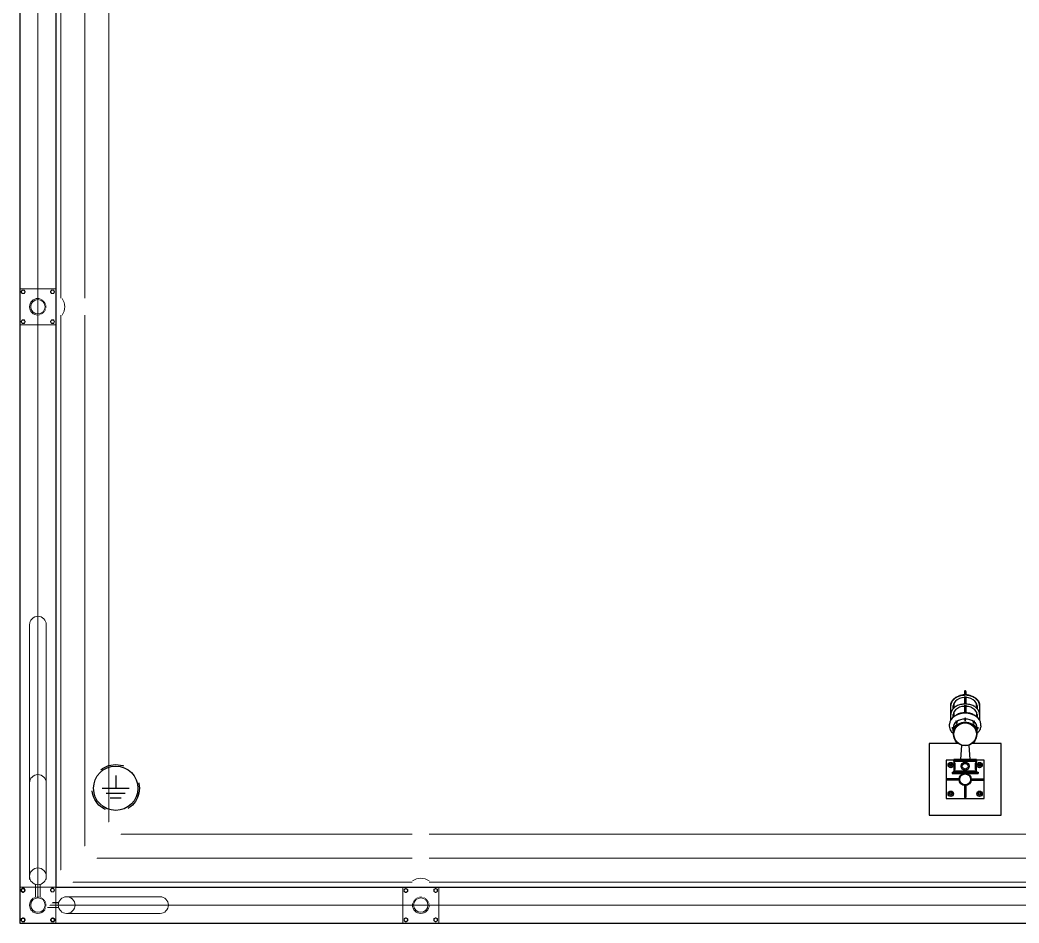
# Model space of a CAD drawing. Header units: inches. Extents: x -7660 to 802, y -193 to 3.
# Drawn here: x 291.579 to 295.754, y -96.376 to -92.603 of the extents above; entities that cross this region are included whole.
import ezdxf

# ---------------------------------------------------------------- set-up
doc = ezdxf.new("R2010")
doc.units = ezdxf.units.IN
doc.header["$MEASUREMENT"] = 0
doc.set_wipeout_variables(frame=1)
doc.linetypes.add('HIDDEN', pattern=[0.375, 0.25, -0.125])
doc.layers.add('_NEXTEL-TEXTOS', color=8, linetype='Continuous')
doc.styles.add('cerca', font='romans.shx', dxfattribs={"height": 1})
doc.linetypes.add('CERCA3', pattern='A,0.5,0.05,["X",cerca,S=0.1,R=0,X=-0.1,Y=-0.05],0.1', length=0.65)

# ---------------------------------------------------------------- blocks, each defined once
blk = doc.blocks.new('*U647')
at = {"lineweight": 5}
for p, q in [((5535.91, 2516.4599), (5535.909, 2516.4599)), ((5535.91, 2516.4535), (5535.909, 2516.4535)), ((5535.9105, 2516.4608), (5535.91, 2516.4617)), ((5535.9105, 2516.4526), (5535.91, 2516.4517)), ((5535.9161, 2516.464), (5535.9156, 2516.4649)), ((5535.9161, 2516.4494), (5535.9156, 2516.4485)), ((5535.9171, 2516.464), (5535.9176, 2516.4649)), ((5535.9171, 2516.4494), (5535.9176, 2516.4485)), ((5535.9227, 2516.4608), (5535.9232, 2516.4617)), ((5535.9227, 2516.4526), (5535.9232, 2516.4517)), ((5535.9232, 2516.4599), (5535.9242, 2516.4599)), ((5535.9232, 2516.4535), (5535.9242, 2516.4535)), ((5536.0347, 2516.4599), (5536.0337, 2516.4599)), ((5536.0347, 2516.4535), (5536.0337, 2516.4535)), ((5536.0352, 2516.4608), (5536.0347, 2516.4617)), ((5536.0352, 2516.4526), (5536.0347, 2516.4517)), ((5536.0409, 2516.464), (5536.0404, 2516.4649)), ((5536.0409, 2516.4494), (5536.0404, 2516.4485)), ((5536.0419, 2516.464), (5536.0424, 2516.4649)), ((5536.0419, 2516.4494), (5536.0424, 2516.4485)), ((5536.0475, 2516.4608), (5536.048, 2516.4617)), ((5536.0475, 2516.4526), (5536.048, 2516.4517)), ((5536.048, 2516.4599), (5536.049, 2516.4599)), ((5536.048, 2516.4535), (5536.049, 2516.4535)), ((5535.969, 2516.3619), (5535.969, 2516.309)), ((5535.979, 2516.3605), (5535.979, 2516.3105)), ((5535.989, 2516.3619), (5535.989, 2516.309)), ((5535.91, 2516.3375), (5535.909, 2516.3375)), ((5535.91, 2516.331), (5535.909, 2516.331)), ((5535.9105, 2516.3384), (5535.91, 2516.3392)), ((5535.9105, 2516.3302), (5535.91, 2516.3293)), ((5535.9161, 2516.3416), (5535.9156, 2516.3425)), ((5535.9161, 2516.3269), (5535.9156, 2516.3261)), ((5535.9171, 2516.3416), (5535.9176, 2516.3425)), ((5535.9171, 2516.3269), (5535.9176, 2516.3261)), ((5535.9227, 2516.3384), (5535.9232, 2516.3392)), ((5535.9227, 2516.3302), (5535.9232, 2516.3293)), ((5535.9232, 2516.3375), (5535.9242, 2516.3375)), ((5535.9232, 2516.331), (5535.9242, 2516.331)), ((5536.014, 2516.2889), (5536.014, 2515.2239)), ((5535.9104, 2513.9584), (5535.9095, 2513.9589)), ((5535.9104, 2513.9574), (5535.9095, 2513.9569)), ((5535.9137, 2513.964), (5535.9128, 2513.9645)), ((5535.9137, 2513.9518), (5535.9128, 2513.9513)), ((5535.9145, 2513.9645), (5535.9145, 2513.9655)), ((5535.9145, 2513.9513), (5535.9145, 2513.9503)), ((5535.921, 2513.9645), (5535.921, 2513.9655)), ((5535.921, 2513.9513), (5535.921, 2513.9503)), ((5535.9219, 2513.964), (5535.9227, 2513.9645)), ((5535.9219, 2513.9518), (5535.9227, 2513.9513)), ((5535.9251, 2513.9584), (5535.926, 2513.9589)), ((5535.9251, 2513.9574), (5535.926, 2513.9569)), ((5536.0328, 2513.9584), (5536.032, 2513.9589)), ((5536.0328, 2513.9574), (5536.032, 2513.9569)), ((5536.0361, 2513.964), (5536.0352, 2513.9645)), ((5536.0369, 2513.9645), (5536.0369, 2513.9655)), ((5536.0434, 2513.9645), (5536.0434, 2513.9655)), ((5536.0443, 2513.964), (5536.0452, 2513.9645)), ((5536.0475, 2513.9584), (5536.0484, 2513.9589)), ((5536.0475, 2513.9574), (5536.0484, 2513.9569)), ((5535.9104, 2513.8336), (5535.9095, 2513.8341)), ((5535.9104, 2513.8326), (5535.9095, 2513.8321)), ((5535.9137, 2513.8392), (5535.9128, 2513.8397)), ((5535.9137, 2513.827), (5535.9128, 2513.8265)), ((5535.9145, 2513.8397), (5535.9145, 2513.8407)), ((5535.9145, 2513.8265), (5535.9145, 2513.8255)), ((5535.921, 2513.8397), (5535.921, 2513.8407)), ((5535.921, 2513.8265), (5535.921, 2513.8255)), ((5535.9219, 2513.8392), (5535.9227, 2513.8397)), ((5535.9219, 2513.827), (5535.9227, 2513.8265)), ((5535.9251, 2513.8336), (5535.926, 2513.8341)), ((5535.9251, 2513.8326), (5535.926, 2513.8321)), ((5536.0328, 2513.8336), (5536.032, 2513.8341)), ((5536.0328, 2513.8326), (5536.032, 2513.8321)), ((5536.0361, 2513.827), (5536.0352, 2513.8265)), ((5536.0369, 2513.8265), (5536.0369, 2513.8255)), ((5536.0434, 2513.8265), (5536.0434, 2513.8255)), ((5536.0443, 2513.827), (5536.0452, 2513.8265)), ((5536.0475, 2513.8336), (5536.0484, 2513.8341)), ((5536.0475, 2513.8326), (5536.0484, 2513.8321))]:
    blk.add_line(p, q, dxfattribs=at)
at = {"linetype": 'CERCA3', "lineweight": 5, "ltscale": 0.3}
blk.add_line((5535.979, 2516.3655), (5535.979, 2504.995), dxfattribs=at)
at = {"lineweight": 5}
for points in [[(5535.9242, 2516.4599), (5535.9242, 2516.4535, -0.267949), (5535.9232, 2516.4517), (5535.9176, 2516.4485, -0.267949), (5535.9156, 2516.4485), (5535.91, 2516.4517, -0.267949), (5535.909, 2516.4535), (5535.909, 2516.4599, -0.267949), (5535.91, 2516.4617), (5535.9156, 2516.4649, -0.267949), (5535.9176, 2516.4649), (5535.9232, 2516.4617, -0.267949)], [(5535.9232, 2516.4599), (5535.9232, 2516.4535, -0.267949), (5535.9227, 2516.4526), (5535.9171, 2516.4494, -0.267949), (5535.9161, 2516.4494), (5535.9105, 2516.4526, -0.267949), (5535.91, 2516.4535), (5535.91, 2516.4599, -0.267949), (5535.9105, 2516.4608), (5535.9161, 2516.464, -0.267949), (5535.9171, 2516.464), (5535.9227, 2516.4608, -0.267949)], [(5536.0337, 2516.4599), (5536.0337, 2516.4535, 0.267949), (5536.0347, 2516.4517), (5536.0404, 2516.4485, 0.267949), (5536.0424, 2516.4485), (5536.048, 2516.4517, 0.267949), (5536.049, 2516.4535), (5536.049, 2516.4599, 0.267949), (5536.048, 2516.4617), (5536.0424, 2516.4649, 0.267949), (5536.0404, 2516.4649), (5536.0347, 2516.4617, 0.267949)], [(5536.0347, 2516.4599), (5536.0347, 2516.4535, 0.267949), (5536.0352, 2516.4526), (5536.0409, 2516.4494, 0.267949), (5536.0419, 2516.4494), (5536.0475, 2516.4526, 0.267949), (5536.048, 2516.4535), (5536.048, 2516.4599, 0.267949), (5536.0475, 2516.4608), (5536.0419, 2516.464, 0.267949), (5536.0409, 2516.464), (5536.0352, 2516.4608, 0.267949)], [(5535.9242, 2516.331), (5535.9242, 2516.3375, 0.267949), (5535.9232, 2516.3392), (5535.9176, 2516.3425, 0.267949), (5535.9156, 2516.3425), (5535.91, 2516.3392, 0.267949), (5535.909, 2516.3375), (5535.909, 2516.331, 0.267949), (5535.91, 2516.3293), (5535.9156, 2516.3261, 0.267949), (5535.9176, 2516.3261), (5535.9232, 2516.3293, 0.267949)], [(5535.9232, 2516.331), (5535.9232, 2516.3375, 0.267949), (5535.9227, 2516.3384), (5535.9171, 2516.3416, 0.267949), (5535.9161, 2516.3416), (5535.9105, 2516.3384, 0.267949), (5535.91, 2516.3375), (5535.91, 2516.331, 0.267949), (5535.9105, 2516.3302), (5535.9161, 2516.3269, 0.267949), (5535.9171, 2516.3269), (5535.9227, 2516.3302, 0.267949)], [(5535.9145, 2513.9503), (5535.921, 2513.9503, 0.267949), (5535.9227, 2513.9513), (5535.926, 2513.9569, 0.267949), (5535.926, 2513.9589), (5535.9227, 2513.9645, 0.267949), (5535.921, 2513.9655), (5535.9145, 2513.9655, 0.267949), (5535.9128, 2513.9645), (5535.9095, 2513.9589, 0.267949), (5535.9095, 2513.9569), (5535.9128, 2513.9513, 0.267949)], [(5535.9145, 2513.9513), (5535.921, 2513.9513, 0.267949), (5535.9219, 2513.9518), (5535.9251, 2513.9574, 0.267949), (5535.9251, 2513.9584), (5535.9219, 2513.964, 0.267949), (5535.921, 2513.9645), (5535.9145, 2513.9645, 0.267949), (5535.9137, 2513.964), (5535.9104, 2513.9584, 0.267949), (5535.9104, 2513.9574), (5535.9137, 2513.9518, 0.267949)], [(5535.9145, 2513.8407), (5535.921, 2513.8407, -0.267949), (5535.9227, 2513.8397), (5535.926, 2513.8341, -0.267949), (5535.926, 2513.8321), (5535.9227, 2513.8265, -0.267949), (5535.921, 2513.8255), (5535.9145, 2513.8255, -0.267949), (5535.9128, 2513.8265), (5535.9095, 2513.8321, -0.267949), (5535.9095, 2513.8341), (5535.9128, 2513.8397, -0.267949)], [(5535.9145, 2513.8397), (5535.921, 2513.8397, -0.267949), (5535.9219, 2513.8392), (5535.9251, 2513.8336, -0.267949), (5535.9251, 2513.8326), (5535.9219, 2513.827, -0.267949), (5535.921, 2513.8265), (5535.9145, 2513.8265, -0.267949), (5535.9137, 2513.827), (5535.9104, 2513.8326, -0.267949), (5535.9104, 2513.8336), (5535.9137, 2513.8392, -0.267949)]]:
    blk.add_lwpolyline(points, format="xyb", close=True, dxfattribs=at)
at = {"linetype": 'CERCA3', "lineweight": 5, "ltscale": 0.3}
for points in [[(5536.0752, 2505.0912), (5536.0752, 2516.2497)], [(5536.1752, 2505.1913), (5536.1752, 2516.1497)]]:
    blk.add_lwpolyline(points, dxfattribs=at)
at = {"lineweight": 5}
for centre in [(5535.979, 2516.3955), (5535.979, 2516.2755), (5535.979, 2516.2755), (5535.979, 2513.8955)]:
    blk.add_circle(centre, 0.035, dxfattribs=at)
for centre, start, end in [((5536.4892, 2516.3955), 270, 90), ((5535.979, 2515.2239), 180, 0)]:
    blk.add_arc(centre, 0.035, start, end, dxfattribs=at)
for points in [[(5535.9542, 2516.3707), (5536.2834, 2516.0414), (5536.2948, 2516.0338), (5536.3025, 2516.0316), (5536.3095, 2516.0311), (5536.3138, 2516.0316), (5536.3199, 2516.0331), (5536.323, 2516.0344), (5536.328, 2516.0372), (5536.3329, 2516.0414), (5536.3351, 2516.0438), (5536.3372, 2516.0465), (5536.3393, 2516.0501), (5536.3409, 2516.0536), (5536.3421, 2516.0576), (5536.343, 2516.0627), (5536.3431, 2516.0686), (5536.3422, 2516.0743), (5536.3411, 2516.0781), (5536.339, 2516.0827), (5536.3364, 2516.0868), (5536.3329, 2516.0909), (5536.0037, 2516.4202), (5536.0067, 2516.4168), (5536.0099, 2516.4119), (5536.0116, 2516.408), (5536.013, 2516.4036), (5536.0138, 2516.3988), (5536.014, 2516.3949), (5536.0137, 2516.3909), (5536.0128, 2516.3866), (5536.0119, 2516.3836), (5536.0093, 2516.3781), (5536.0064, 2516.3738), (5536.0037, 2516.3707), (5536.0011, 2516.3683), (5535.9976, 2516.3658), (5535.994, 2516.3639), (5535.9898, 2516.3622), (5535.9856, 2516.3611), (5535.9796, 2516.3605), (5535.975, 2516.3607), (5535.9671, 2516.3625), (5535.9636, 2516.364), (5535.958, 2516.3675)], [(5535.979, 2513.8605), (5536.3096, 2513.8604), (5536.323, 2513.8631), (5536.33, 2513.8669), (5536.3353, 2513.8716), (5536.338, 2513.875), (5536.3412, 2513.8803), (5536.3425, 2513.8834), (5536.344, 2513.8889), (5536.3446, 2513.8954), (5536.3444, 2513.8986), (5536.344, 2513.902), (5536.3429, 2513.9061), (5536.3416, 2513.9096), (5536.3396, 2513.9134), (5536.3367, 2513.9176), (5536.3325, 2513.9218), (5536.3279, 2513.9252), (5536.3244, 2513.9271), (5536.3196, 2513.9289), (5536.3149, 2513.93), (5536.3096, 2513.9304), (5535.979, 2513.9305), (5535.9835, 2513.9302), (5535.9893, 2513.9289), (5535.9932, 2513.9275), (5535.9973, 2513.9253), (5536.0012, 2513.9225), (5536.0041, 2513.9199), (5536.0067, 2513.9168), (5536.0092, 2513.9131), (5536.0107, 2513.9103), (5536.0127, 2513.9047), (5536.0137, 2513.8995), (5536.014, 2513.8955), (5536.0138, 2513.8919), (5536.0131, 2513.8877), (5536.0119, 2513.8837), (5536.0102, 2513.8796), (5536.008, 2513.8759), (5536.0041, 2513.8712), (5536.0008, 2513.8681), (5535.9939, 2513.8638), (5535.9904, 2513.8624), (5535.984, 2513.8608)]]:
    blk.add_wipeout(points, dxfattribs=at)
for p, q in [((5536.0125, 2516.4055), (5536.0654, 2516.4055)), ((5536.099, 2516.4305), (5536.4892, 2516.4305)), ((5536.0125, 2516.3855), (5536.0654, 2516.3855)), ((5536.014, 2516.3955), (5536.064, 2516.3955)), ((5536.099, 2516.3605), (5536.4892, 2516.3605)), ((5536.0347, 2516.3375), (5536.0337, 2516.3375)), ((5536.0347, 2516.331), (5536.0337, 2516.331)), ((5536.0352, 2516.3384), (5536.0347, 2516.3392)), ((5536.0352, 2516.3302), (5536.0347, 2516.3293)), ((5536.0409, 2516.3416), (5536.0404, 2516.3425)), ((5536.0409, 2516.3269), (5536.0404, 2516.3261)), ((5536.0419, 2516.3416), (5536.0424, 2516.3425)), ((5536.0419, 2516.3269), (5536.0424, 2516.3261)), ((5536.0475, 2516.3384), (5536.048, 2516.3392)), ((5536.0475, 2516.3302), (5536.048, 2516.3293)), ((5536.048, 2516.3375), (5536.049, 2516.3375)), ((5536.048, 2516.331), (5536.049, 2516.331)), ((5535.944, 2516.2889), (5535.944, 2515.2239)), ((5536.0361, 2513.9518), (5536.0352, 2513.9513)), ((5536.0369, 2513.9513), (5536.0369, 2513.9503)), ((5536.0434, 2513.9513), (5536.0434, 2513.9503)), ((5536.0443, 2513.9518), (5536.0452, 2513.9513)), ((5536.0361, 2513.8392), (5536.0352, 2513.8397)), ((5536.0369, 2513.8397), (5536.0369, 2513.8407)), ((5536.0434, 2513.8397), (5536.0434, 2513.8407)), ((5536.0443, 2513.8392), (5536.0452, 2513.8397))]:
    blk.add_line(p, q, dxfattribs=at)
blk.add_lwpolyline([(5536.054, 2516.3205), (5536.054, 2516.4705), (5535.904, 2516.4705), (5535.904, 2516.3205)], close=True, dxfattribs=at)
for points in [[(5536.0337, 2516.331), (5536.0337, 2516.3375, -0.267949), (5536.0347, 2516.3392), (5536.0404, 2516.3425, -0.267949), (5536.0424, 2516.3425), (5536.048, 2516.3392, -0.267949), (5536.049, 2516.3375), (5536.049, 2516.331, -0.267949), (5536.048, 2516.3293), (5536.0424, 2516.3261, -0.267949), (5536.0404, 2516.3261), (5536.0347, 2516.3293, -0.267949)], [(5536.0347, 2516.331), (5536.0347, 2516.3375, -0.267949), (5536.0352, 2516.3384), (5536.0409, 2516.3416, -0.267949), (5536.0419, 2516.3416), (5536.0475, 2516.3384, -0.267949), (5536.048, 2516.3375), (5536.048, 2516.331, -0.267949), (5536.0475, 2516.3302), (5536.0419, 2516.3269, -0.267949), (5536.0409, 2516.3269), (5536.0352, 2516.3302, -0.267949)], [(5536.0434, 2513.9503), (5536.0369, 2513.9503, -0.267949), (5536.0352, 2513.9513), (5536.032, 2513.9569, -0.267949), (5536.032, 2513.9589), (5536.0352, 2513.9645, -0.267949), (5536.0369, 2513.9655), (5536.0434, 2513.9655, -0.267949), (5536.0452, 2513.9645), (5536.0484, 2513.9589, -0.267949), (5536.0484, 2513.9569), (5536.0452, 2513.9513, -0.267949)], [(5536.0434, 2513.9513), (5536.0369, 2513.9513, -0.267949), (5536.0361, 2513.9518), (5536.0328, 2513.9574, -0.267949), (5536.0328, 2513.9584), (5536.0361, 2513.964, -0.267949), (5536.0369, 2513.9645), (5536.0434, 2513.9645, -0.267949), (5536.0443, 2513.964), (5536.0475, 2513.9584, -0.267949), (5536.0475, 2513.9574), (5536.0443, 2513.9518, -0.267949)], [(5536.0434, 2513.8407), (5536.0369, 2513.8407, 0.267949), (5536.0352, 2513.8397), (5536.032, 2513.8341, 0.267949), (5536.032, 2513.8321), (5536.0352, 2513.8265, 0.267949), (5536.0369, 2513.8255), (5536.0434, 2513.8255, 0.267949), (5536.0452, 2513.8265), (5536.0484, 2513.8321, 0.267949), (5536.0484, 2513.8341), (5536.0452, 2513.8397, 0.267949)], [(5536.0434, 2513.8397), (5536.0369, 2513.8397, 0.267949), (5536.0361, 2513.8392), (5536.0328, 2513.8336, 0.267949), (5536.0328, 2513.8326), (5536.0361, 2513.827, 0.267949), (5536.0369, 2513.8265), (5536.0434, 2513.8265, 0.267949), (5536.0443, 2513.827), (5536.0475, 2513.8326, 0.267949), (5536.0475, 2513.8336), (5536.0443, 2513.8392, 0.267949)]]:
    blk.add_lwpolyline(points, format="xyb", close=True, dxfattribs=at)
at = {"linetype": 'CERCA3', "lineweight": 5, "ltscale": 0.3}
blk.add_lwpolyline([(5536.2752, 2505.2913), (5536.2752, 2516.0497)], dxfattribs=at)
at = {"lineweight": 5}
blk.add_lwpolyline([(5536.054, 2513.9305), (5536.054, 2513.9705), (5535.904, 2513.9705), (5535.904, 2513.8205), (5536.054, 2513.8205), (5536.054, 2513.8605)], dxfattribs=at)
for centre, radius in [((5535.979, 2516.3955), 0.03), ((5536.099, 2516.3955), 0.035), ((5536.099, 2516.3955), 0.035), ((5535.979, 2513.8955), 0.03)]:
    blk.add_circle(centre, radius, dxfattribs=at)
blk.add_arc((5536.0322, 2513.8955), 0.0591, 323.7057, 36.2943, dxfattribs=at)
blk = doc.blocks.new('*U588')
at = {"linetype": 'CERCA3', "lineweight": 5, "ltscale": 0.3}
blk.add_line((5535.979, 2516.3655), (5535.979, 2509.345), dxfattribs=at)
at = {"lineweight": 5}
for p, q in [((5535.9104, 2510.9584), (5535.9095, 2510.9589)), ((5535.9104, 2510.9574), (5535.9095, 2510.9569)), ((5535.9137, 2510.964), (5535.9128, 2510.9645)), ((5535.9137, 2510.9518), (5535.9128, 2510.9513)), ((5535.9145, 2510.9645), (5535.9145, 2510.9655)), ((5535.9145, 2510.9513), (5535.9145, 2510.9503)), ((5535.921, 2510.9645), (5535.921, 2510.9655)), ((5535.921, 2510.9513), (5535.921, 2510.9503)), ((5535.9219, 2510.964), (5535.9227, 2510.9645)), ((5535.9219, 2510.9518), (5535.9227, 2510.9513)), ((5535.9251, 2510.9584), (5535.926, 2510.9589)), ((5535.9251, 2510.9574), (5535.926, 2510.9569)), ((5536.0328, 2510.9584), (5536.032, 2510.9589)), ((5536.0328, 2510.9574), (5536.032, 2510.9569)), ((5536.0361, 2510.964), (5536.0352, 2510.9645)), ((5536.0369, 2510.9645), (5536.0369, 2510.9655)), ((5536.0434, 2510.9645), (5536.0434, 2510.9655)), ((5536.0443, 2510.964), (5536.0452, 2510.9645)), ((5536.0475, 2510.9584), (5536.0484, 2510.9589)), ((5536.0475, 2510.9574), (5536.0484, 2510.9569)), ((5535.9104, 2510.8336), (5535.9095, 2510.8341)), ((5535.9104, 2510.8326), (5535.9095, 2510.8321)), ((5535.9137, 2510.8392), (5535.9128, 2510.8397)), ((5535.9137, 2510.827), (5535.9128, 2510.8265)), ((5535.9145, 2510.8397), (5535.9145, 2510.8407)), ((5535.9145, 2510.8265), (5535.9145, 2510.8255)), ((5535.921, 2510.8397), (5535.921, 2510.8407)), ((5535.921, 2510.8265), (5535.921, 2510.8255)), ((5535.9219, 2510.8392), (5535.9227, 2510.8397)), ((5535.9219, 2510.827), (5535.9227, 2510.8265)), ((5535.9251, 2510.8336), (5535.926, 2510.8341)), ((5535.9251, 2510.8326), (5535.926, 2510.8321)), ((5536.0328, 2510.8336), (5536.032, 2510.8341)), ((5536.0328, 2510.8326), (5536.032, 2510.8321)), ((5536.0361, 2510.827), (5536.0352, 2510.8265)), ((5536.0369, 2510.8265), (5536.0369, 2510.8255)), ((5536.0434, 2510.8265), (5536.0434, 2510.8255)), ((5536.0443, 2510.827), (5536.0452, 2510.8265)), ((5536.0475, 2510.8336), (5536.0484, 2510.8341)), ((5536.0475, 2510.8326), (5536.0484, 2510.8321)), ((5535.91, 2509.3599), (5535.909, 2509.3599)), ((5535.91, 2509.3535), (5535.909, 2509.3535)), ((5535.9105, 2509.3608), (5535.91, 2509.3617)), ((5535.9105, 2509.3526), (5535.91, 2509.3517)), ((5535.9161, 2509.364), (5535.9156, 2509.3649)), ((5535.9161, 2509.3494), (5535.9156, 2509.3485)), ((5535.9171, 2509.364), (5535.9176, 2509.3649)), ((5535.9171, 2509.3494), (5535.9176, 2509.3485)), ((5535.9227, 2509.3608), (5535.9232, 2509.3617)), ((5535.9227, 2509.3526), (5535.9232, 2509.3517)), ((5535.9232, 2509.3599), (5535.9242, 2509.3599)), ((5535.9232, 2509.3535), (5535.9242, 2509.3535)), ((5535.969, 2509.329), (5535.969, 2509.3819)), ((5535.979, 2509.3305), (5535.979, 2509.3805)), ((5535.989, 2509.329), (5535.989, 2509.3819)), ((5535.91, 2509.2375), (5535.909, 2509.2375)), ((5535.91, 2509.231), (5535.909, 2509.231)), ((5535.9105, 2509.2384), (5535.91, 2509.2392)), ((5535.9105, 2509.2302), (5535.91, 2509.2293)), ((5535.9161, 2509.2416), (5535.9156, 2509.2425)), ((5535.9161, 2509.2269), (5535.9156, 2509.2261)), ((5535.9171, 2509.2416), (5535.9176, 2509.2425)), ((5535.9171, 2509.2269), (5535.9176, 2509.2261)), ((5535.9227, 2509.2384), (5535.9232, 2509.2392)), ((5535.9227, 2509.2302), (5535.9232, 2509.2293)), ((5535.9232, 2509.2375), (5535.9242, 2509.2375)), ((5535.9232, 2509.231), (5535.9242, 2509.231)), ((5536.0347, 2509.2375), (5536.0337, 2509.2375)), ((5536.0347, 2509.231), (5536.0337, 2509.231)), ((5536.0352, 2509.2384), (5536.0347, 2509.2392)), ((5536.0352, 2509.2302), (5536.0347, 2509.2293)), ((5536.0409, 2509.2416), (5536.0404, 2509.2425)), ((5536.0409, 2509.2269), (5536.0404, 2509.2261)), ((5536.0419, 2509.2416), (5536.0424, 2509.2425)), ((5536.0419, 2509.2269), (5536.0424, 2509.2261)), ((5536.0475, 2509.2384), (5536.048, 2509.2392)), ((5536.0475, 2509.2302), (5536.048, 2509.2293)), ((5536.048, 2509.2375), (5536.049, 2509.2375)), ((5536.048, 2509.231), (5536.049, 2509.231))]:
    blk.add_line(p, q, dxfattribs=at)
at = {"linetype": 'CERCA3', "lineweight": 5, "ltscale": 0.3}
for points in [[(5536.0752, 2509.4412), (5536.0752, 2516.2497)], [(5536.1752, 2509.5413), (5536.1752, 2516.1497)], [(5536.2752, 2509.6413), (5536.2752, 2516.0497)]]:
    blk.add_lwpolyline(points, dxfattribs=at)
at = {"lineweight": 5}
for points in [[(5535.9145, 2510.9503), (5535.921, 2510.9503, 0.267949), (5535.9227, 2510.9513), (5535.926, 2510.9569, 0.267949), (5535.926, 2510.9589), (5535.9227, 2510.9645, 0.267949), (5535.921, 2510.9655), (5535.9145, 2510.9655, 0.267949), (5535.9128, 2510.9645), (5535.9095, 2510.9589, 0.267949), (5535.9095, 2510.9569), (5535.9128, 2510.9513, 0.267949)], [(5535.9145, 2510.9513), (5535.921, 2510.9513, 0.267949), (5535.9219, 2510.9518), (5535.9251, 2510.9574, 0.267949), (5535.9251, 2510.9584), (5535.9219, 2510.964, 0.267949), (5535.921, 2510.9645), (5535.9145, 2510.9645, 0.267949), (5535.9137, 2510.964), (5535.9104, 2510.9584, 0.267949), (5535.9104, 2510.9574), (5535.9137, 2510.9518, 0.267949)], [(5535.9145, 2510.8407), (5535.921, 2510.8407, -0.267949), (5535.9227, 2510.8397), (5535.926, 2510.8341, -0.267949), (5535.926, 2510.8321), (5535.9227, 2510.8265, -0.267949), (5535.921, 2510.8255), (5535.9145, 2510.8255, -0.267949), (5535.9128, 2510.8265), (5535.9095, 2510.8321, -0.267949), (5535.9095, 2510.8341), (5535.9128, 2510.8397, -0.267949)], [(5535.9145, 2510.8397), (5535.921, 2510.8397, -0.267949), (5535.9219, 2510.8392), (5535.9251, 2510.8336, -0.267949), (5535.9251, 2510.8326), (5535.9219, 2510.827, -0.267949), (5535.921, 2510.8265), (5535.9145, 2510.8265, -0.267949), (5535.9137, 2510.827), (5535.9104, 2510.8326, -0.267949), (5535.9104, 2510.8336), (5535.9137, 2510.8392, -0.267949)], [(5535.9242, 2509.3599), (5535.9242, 2509.3535, -0.267949), (5535.9232, 2509.3517), (5535.9176, 2509.3485, -0.267949), (5535.9156, 2509.3485), (5535.91, 2509.3517, -0.267949), (5535.909, 2509.3535), (5535.909, 2509.3599, -0.267949), (5535.91, 2509.3617), (5535.9156, 2509.3649, -0.267949), (5535.9176, 2509.3649), (5535.9232, 2509.3617, -0.267949)], [(5535.9232, 2509.3599), (5535.9232, 2509.3535, -0.267949), (5535.9227, 2509.3526), (5535.9171, 2509.3494, -0.267949), (5535.9161, 2509.3494), (5535.9105, 2509.3526, -0.267949), (5535.91, 2509.3535), (5535.91, 2509.3599, -0.267949), (5535.9105, 2509.3608), (5535.9161, 2509.364, -0.267949), (5535.9171, 2509.364), (5535.9227, 2509.3608, -0.267949)], [(5535.9242, 2509.231), (5535.9242, 2509.2375, 0.267949), (5535.9232, 2509.2392), (5535.9176, 2509.2425, 0.267949), (5535.9156, 2509.2425), (5535.91, 2509.2392, 0.267949), (5535.909, 2509.2375), (5535.909, 2509.231, 0.267949), (5535.91, 2509.2293), (5535.9156, 2509.2261, 0.267949), (5535.9176, 2509.2261), (5535.9232, 2509.2293, 0.267949)], [(5535.9232, 2509.231), (5535.9232, 2509.2375, 0.267949), (5535.9227, 2509.2384), (5535.9171, 2509.2416, 0.267949), (5535.9161, 2509.2416), (5535.9105, 2509.2384, 0.267949), (5535.91, 2509.2375), (5535.91, 2509.231, 0.267949), (5535.9105, 2509.2302), (5535.9161, 2509.2269, 0.267949), (5535.9171, 2509.2269), (5535.9227, 2509.2302, 0.267949)], [(5536.0337, 2509.231), (5536.0337, 2509.2375, -0.267949), (5536.0347, 2509.2392), (5536.0404, 2509.2425, -0.267949), (5536.0424, 2509.2425), (5536.048, 2509.2392, -0.267949), (5536.049, 2509.2375), (5536.049, 2509.231, -0.267949), (5536.048, 2509.2293), (5536.0424, 2509.2261, -0.267949), (5536.0404, 2509.2261), (5536.0347, 2509.2293, -0.267949)], [(5536.0347, 2509.231), (5536.0347, 2509.2375, -0.267949), (5536.0352, 2509.2384), (5536.0409, 2509.2416, -0.267949), (5536.0419, 2509.2416), (5536.0475, 2509.2384, -0.267949), (5536.048, 2509.2375), (5536.048, 2509.231, -0.267949), (5536.0475, 2509.2302), (5536.0419, 2509.2269, -0.267949), (5536.0409, 2509.2269), (5536.0352, 2509.2302, -0.267949)]]:
    blk.add_lwpolyline(points, format="xyb", close=True, dxfattribs=at)
for centre in [(5535.979, 2510.8955), (5535.979, 2509.4155), (5535.979, 2509.4155), (5535.979, 2509.2955)]:
    blk.add_circle(centre, 0.035, dxfattribs=at)
blk.add_arc((5536.4892, 2509.2955), 0.035, 270, 90, dxfattribs=at)
for points in [[(5535.979, 2510.8605), (5536.3096, 2510.8604), (5536.323, 2510.8631), (5536.33, 2510.8669), (5536.3353, 2510.8716), (5536.338, 2510.875), (5536.3412, 2510.8803), (5536.3425, 2510.8834), (5536.344, 2510.8889), (5536.3446, 2510.8954), (5536.3444, 2510.8986), (5536.344, 2510.902), (5536.3429, 2510.9061), (5536.3416, 2510.9096), (5536.3396, 2510.9134), (5536.3367, 2510.9176), (5536.3325, 2510.9218), (5536.3279, 2510.9252), (5536.3244, 2510.9271), (5536.3196, 2510.9289), (5536.3149, 2510.93), (5536.3096, 2510.9304), (5535.979, 2510.9305), (5535.9835, 2510.9302), (5535.9893, 2510.9289), (5535.9932, 2510.9275), (5535.9973, 2510.9253), (5536.0012, 2510.9225), (5536.0041, 2510.9199), (5536.0067, 2510.9168), (5536.0092, 2510.9131), (5536.0107, 2510.9103), (5536.0127, 2510.9047), (5536.0137, 2510.8995), (5536.014, 2510.8955), (5536.0138, 2510.8919), (5536.0131, 2510.8877), (5536.0119, 2510.8837), (5536.0102, 2510.8796), (5536.008, 2510.8759), (5536.0041, 2510.8712), (5536.0008, 2510.8681), (5535.9939, 2510.8638), (5535.9904, 2510.8624), (5535.984, 2510.8608)], [(5535.9542, 2509.3202), (5536.2834, 2509.6496), (5536.2948, 2509.6572), (5536.3025, 2509.6594), (5536.3095, 2509.6598), (5536.3138, 2509.6594), (5536.3199, 2509.6578), (5536.323, 2509.6566), (5536.328, 2509.6537), (5536.3329, 2509.6496), (5536.3351, 2509.6472), (5536.3372, 2509.6445), (5536.3393, 2509.6409), (5536.3409, 2509.6374), (5536.3421, 2509.6334), (5536.343, 2509.6283), (5536.3431, 2509.6224), (5536.3422, 2509.6167), (5536.3411, 2509.6129), (5536.339, 2509.6082), (5536.3364, 2509.6042), (5536.3329, 2509.6001), (5536.0037, 2509.2707), (5536.0067, 2509.2741), (5536.0099, 2509.2791), (5536.0116, 2509.283), (5536.013, 2509.2874), (5536.0138, 2509.2921), (5536.014, 2509.296), (5536.0137, 2509.3), (5536.0128, 2509.3044), (5536.0119, 2509.3074), (5536.0093, 2509.3129), (5536.0064, 2509.3172), (5536.0037, 2509.3202), (5536.0011, 2509.3226), (5535.9976, 2509.3251), (5535.994, 2509.3271), (5535.9898, 2509.3288), (5535.9856, 2509.3298), (5535.9796, 2509.3305), (5535.975, 2509.3303), (5535.9671, 2509.3284), (5535.9636, 2509.3269), (5535.958, 2509.3235)]]:
    blk.add_wipeout(points, dxfattribs=at)
for p, q in [((5536.0361, 2510.9518), (5536.0352, 2510.9513)), ((5536.0369, 2510.9513), (5536.0369, 2510.9503)), ((5536.0434, 2510.9513), (5536.0434, 2510.9503)), ((5536.0443, 2510.9518), (5536.0452, 2510.9513)), ((5536.0361, 2510.8392), (5536.0352, 2510.8397)), ((5536.0369, 2510.8397), (5536.0369, 2510.8407)), ((5536.0434, 2510.8397), (5536.0434, 2510.8407)), ((5536.0443, 2510.8392), (5536.0452, 2510.8397)), ((5536.0347, 2509.3599), (5536.0337, 2509.3599)), ((5536.0347, 2509.3535), (5536.0337, 2509.3535)), ((5536.0352, 2509.3608), (5536.0347, 2509.3617)), ((5536.0352, 2509.3526), (5536.0347, 2509.3517)), ((5536.0409, 2509.364), (5536.0404, 2509.3649)), ((5536.0409, 2509.3494), (5536.0404, 2509.3485)), ((5536.0419, 2509.364), (5536.0424, 2509.3649)), ((5536.0419, 2509.3494), (5536.0424, 2509.3485)), ((5536.0475, 2509.3608), (5536.048, 2509.3617)), ((5536.0475, 2509.3526), (5536.048, 2509.3517)), ((5536.048, 2509.3599), (5536.049, 2509.3599)), ((5536.048, 2509.3535), (5536.049, 2509.3535)), ((5536.0125, 2509.3055), (5536.0654, 2509.3055)), ((5536.099, 2509.3305), (5536.4892, 2509.3305)), ((5536.0125, 2509.2855), (5536.0654, 2509.2855)), ((5536.014, 2509.2955), (5536.064, 2509.2955)), ((5536.099, 2509.2605), (5536.4892, 2509.2605))]:
    blk.add_line(p, q, dxfattribs=at)
blk.add_lwpolyline([(5536.054, 2510.9305), (5536.054, 2510.9705), (5535.904, 2510.9705), (5535.904, 2510.8205), (5536.054, 2510.8205), (5536.054, 2510.8605)], dxfattribs=at)
for points in [[(5536.0434, 2510.9503), (5536.0369, 2510.9503, -0.267949), (5536.0352, 2510.9513), (5536.032, 2510.9569, -0.267949), (5536.032, 2510.9589), (5536.0352, 2510.9645, -0.267949), (5536.0369, 2510.9655), (5536.0434, 2510.9655, -0.267949), (5536.0452, 2510.9645), (5536.0484, 2510.9589, -0.267949), (5536.0484, 2510.9569), (5536.0452, 2510.9513, -0.267949)], [(5536.0434, 2510.9513), (5536.0369, 2510.9513, -0.267949), (5536.0361, 2510.9518), (5536.0328, 2510.9574, -0.267949), (5536.0328, 2510.9584), (5536.0361, 2510.964, -0.267949), (5536.0369, 2510.9645), (5536.0434, 2510.9645, -0.267949), (5536.0443, 2510.964), (5536.0475, 2510.9584, -0.267949), (5536.0475, 2510.9574), (5536.0443, 2510.9518, -0.267949)], [(5536.0434, 2510.8407), (5536.0369, 2510.8407, 0.267949), (5536.0352, 2510.8397), (5536.032, 2510.8341, 0.267949), (5536.032, 2510.8321), (5536.0352, 2510.8265, 0.267949), (5536.0369, 2510.8255), (5536.0434, 2510.8255, 0.267949), (5536.0452, 2510.8265), (5536.0484, 2510.8321, 0.267949), (5536.0484, 2510.8341), (5536.0452, 2510.8397, 0.267949)], [(5536.0434, 2510.8397), (5536.0369, 2510.8397, 0.267949), (5536.0361, 2510.8392), (5536.0328, 2510.8336, 0.267949), (5536.0328, 2510.8326), (5536.0361, 2510.827, 0.267949), (5536.0369, 2510.8265), (5536.0434, 2510.8265, 0.267949), (5536.0443, 2510.827), (5536.0475, 2510.8326, 0.267949), (5536.0475, 2510.8336), (5536.0443, 2510.8392, 0.267949)], [(5536.0337, 2509.3599), (5536.0337, 2509.3535, 0.267949), (5536.0347, 2509.3517), (5536.0404, 2509.3485, 0.267949), (5536.0424, 2509.3485), (5536.048, 2509.3517, 0.267949), (5536.049, 2509.3535), (5536.049, 2509.3599, 0.267949), (5536.048, 2509.3617), (5536.0424, 2509.3649, 0.267949), (5536.0404, 2509.3649), (5536.0347, 2509.3617, 0.267949)], [(5536.0347, 2509.3599), (5536.0347, 2509.3535, 0.267949), (5536.0352, 2509.3526), (5536.0409, 2509.3494, 0.267949), (5536.0419, 2509.3494), (5536.0475, 2509.3526, 0.267949), (5536.048, 2509.3535), (5536.048, 2509.3599, 0.267949), (5536.0475, 2509.3608), (5536.0419, 2509.364, 0.267949), (5536.0409, 2509.364), (5536.0352, 2509.3608, 0.267949)]]:
    blk.add_lwpolyline(points, format="xyb", close=True, dxfattribs=at)
blk.add_lwpolyline([(5536.054, 2509.3705), (5536.054, 2509.2205), (5535.904, 2509.2205), (5535.904, 2509.3705)], close=True, dxfattribs=at)
for centre, radius in [((5535.979, 2510.8955), 0.03), ((5535.979, 2509.2955), 0.03), ((5536.099, 2509.2955), 0.035), ((5536.099, 2509.2955), 0.035)]:
    blk.add_circle(centre, radius, dxfattribs=at)
blk.add_arc((5536.0322, 2510.8955), 0.0591, 323.7057, 36.2943, dxfattribs=at)
blk = doc.blocks.new('*U342')
for p, q in [((117.6, 213.9), (117.6, 133.9)), ((32.6, 133.9), (202.6, 133.9)), ((57.6, 103.9), (177.6, 103.9)), ((82.6, 73.9), (152.6, 73.9))]:
    blk.add_line(p, q)
at = {"linetype": 'HIDDEN', "ltscale": 0.5}
blk.add_circle((117.6, 133.9), 150, dxfattribs=at)
at = {"linetype": 'Continuous', "ltscale": 0.5}
blk.add_circle((117.6, 133.9), 140, dxfattribs=at)
blk = doc.blocks.new('POSTE_ILUMINAÇÃO_PB')
at = {"color": 0}
for p, q in [((-8, 8), (-8, -8)), ((8, 8), (-8, 8)), ((0.24, 7.54), (-0.24, 7.54)), ((-0.24, 3.54), (-0.24, 7.54)), ((0.24, 3.54), (0.24, 7.54)), ((2.54, 5.4), (2.54, -5.4)), ((3.01, 5.4), (2.54, 5.4)), ((3.01, 5.4), (3.01, -5.4)), ((3.51, 0), (3.51, 4.67)), ((7.21, 4.67), (3.82, 4.67)), ((3.82, 4.67), (3.82, 4.53)), ((7.21, 4.67), (7.21, 4.53)), ((7.51, 0), (7.51, 4.67)), ((8, 4.72), (8, 8)), ((8.02, 0), (8.02, 4.67)), ((8.02, 4.67), (8.31, 4.67)), ((8.31, 0), (8.31, 4.67)), ((20.23, 4.64), (20.2, 4.64)), ((20.26, 4.99), (20.91, 4.99)), ((21.6, 5.5), (20.84, 4.99)), ((20.98, 4.99), (20.91, 4.99)), ((20.98, 4.99), (21.74, 5.5)), ((21.74, 4.99), (20.98, 4.99)), ((21.74, 5.5), (21.6, 5.5)), ((21.74, 5.5), (21.74, 4.99)), ((22.38, 6.5), (23.09, 6.5)), ((24.86, 6), (31.01, 6)), ((26.03, 5), (27.18, 5)), ((28.11, 4.75), (26.23, 4.75)), ((29.57, 5), (30.83, 5)), ((30.74, 4.75), (29.82, 4.75)), ((-7.54, -0.24), (-7.54, 0.24)), ((-3.54, 0.24), (-7.54, 0.24)), ((-2.54, 0.24), (-3.54, 0.24)), ((-3.54, -0.24), (-3.54, 0.24)), ((-2.54, -0.24), (-2.54, 0.24)), ((-0.24, 2.54), (-0.24, 3.54)), ((0.24, 3.54), (-0.24, 3.54)), ((0.24, 2.54), (-0.24, 2.54)), ((0.24, 2.54), (0.24, 3.54)), ((3.51, -4.67), (3.51, 0)), ((4.32, 4.17), (6.71, 4.17)), ((7.51, -4.67), (7.51, 0)), ((8.02, -4.67), (8.02, 0)), ((14.29, 1.5), (8.31, 2)), ((8.31, -4.67), (8.31, 0)), ((24.37, 3.96), (23.36, 3.6)), ((23.46, 3.46), (23.36, 3.6)), ((23.46, 3.46), (24.47, 3.82)), ((24.22, 3.46), (23.46, 3.46)), ((24.47, 3.82), (24.22, 3.46)), ((24.47, 3.82), (24.37, 3.96)), ((25.56, 0.1), (24.44, 0.1)), ((24.44, -0.1), (24.44, 0.1)), ((25.56, -0.1), (25.56, 0.1)), ((31.07, 0.25), (27.84, 0.25)), ((34.72, 0.25), (31.49, 0.25)), ((36.76, 0.25), (35.14, 0.25)), ((-3.54, -0.24), (-7.54, -0.24)), ((-2.54, -0.24), (-3.54, -0.24)), ((-0.24, -2.54), (-0.24, -3.54)), ((0.24, -2.54), (-0.24, -2.54)), ((0.24, -3.54), (-0.24, -3.54)), ((-0.24, -3.54), (-0.24, -7.54)), ((0.24, -2.54), (0.24, -3.54)), ((0.24, -3.54), (0.24, -7.54)), ((6.71, -4.17), (4.32, -4.17)), ((14.29, -1.5), (8.31, -2)), ((23.36, -3.6), (23.46, -3.46)), ((23.36, -3.6), (24.37, -3.96)), ((24.47, -3.82), (23.46, -3.46)), ((23.46, -3.46), (24.22, -3.46)), ((24.22, -3.46), (24.47, -3.82)), ((24.37, -3.96), (24.47, -3.82)), ((24.44, -0.1), (25.56, -0.1)), ((31.07, -0.25), (27.84, -0.25)), ((34.72, -0.25), (31.49, -0.25)), ((36.76, -0.25), (35.14, -0.25)), ((-8, -8), (8, -8)), ((0.24, -7.54), (-0.24, -7.54)), ((3.01, -5.4), (2.54, -5.4)), ((3.82, -4.67), (3.82, -4.53)), ((3.82, -4.67), (7.21, -4.67)), ((7.21, -4.67), (7.21, -4.53)), ((8, -8), (8, -4.72)), ((8.02, -4.67), (8.31, -4.67)), ((20.23, -4.64), (20.2, -4.64)), ((20.26, -4.99), (20.91, -4.99)), ((20.84, -4.99), (21.6, -5.5)), ((20.91, -4.99), (20.98, -4.99)), ((21.74, -5.5), (20.98, -4.99)), ((20.98, -4.99), (21.74, -4.99)), ((21.6, -5.5), (21.74, -5.5)), ((21.74, -4.99), (21.74, -5.5)), ((22.38, -6.5), (23.09, -6.5)), ((31.01, -6), (24.86, -6)), ((27.18, -5), (26.03, -5)), ((28.11, -4.75), (26.23, -4.75)), ((30.83, -5), (29.57, -5)), ((30.74, -4.75), (29.82, -4.75))]:
    blk.add_line(p, q, dxfattribs=at)
for centre, radius in [((-6, 6), 1.14), ((-6, 6), 0.476), ((-6, 6), 0.381), ((6, 6), 1.14), ((6, 6), 0.476), ((6, 6), 0.381), ((18.88, 0), 4.83), ((18.88, 0), 4.74), ((0, 0), 2.54), ((0, 0), 2.27), ((5.51, 0), 1.7), ((5.51, 0), 1.2), ((-6, -6), 1.14), ((-6, -6), 0.476), ((-6, -6), 0.381), ((6, -6), 1.14), ((6, -6), 0.476), ((6, -6), 0.381)]:
    blk.add_circle(centre, radius, dxfattribs=at)
for centre, radius, start, end in [((3.26, 4.61), 0.256, 12.7621, 167.1357), ((5.51, 8.42), 4.25, 241.9275, 246.4409), ((5.51, 8.42), 4.25, 293.5591, 298.0725), ((7.77, 4.61), 0.256, 12.8643, 167.2379), ((30.74, 0), 4.75, 72.9321, 90), ((30.74, 0), 4.75, 3.017, 32.855), ((36.76, 0), 0.25, 270, 90), ((30.74, 0), 4.75, 327.145, 356.983), ((3.26, -4.61), 0.256, 192.8643, 347.2379), ((5.51, -8.42), 4.25, 113.5591, 118.0725), ((5.51, -8.42), 4.25, 61.9275, 66.4409), ((7.77, -4.61), 0.256, 192.7621, 347.1357), ((30.74, 0), 4.75, 270, 287.0679)]:
    blk.add_arc(centre, radius, start, end, dxfattribs=at)
for centre, major_axis, start_param, end_param in [((20.26, 0), (0, 4.99), 2.871879, 6.552899), ((20.23, 0), (0, -4.64), 2.147876, 3.141593), ((21.67, 0), (0, 4.99), 5.581592, 6.283185), ((23.09, 0), (0, 6.5), 3.141593, 6.283185), ((27.01, 0), (0, -5), 1.620817, 3.386319), ((27.36, 0), (0, -5), 3.191614, 3.459153), ((30.65, 0), (0, -5), 1.620817, 3.401613), ((31.01, 0), (0, -5), 3.191614, 3.459153), ((21.67, 0), (0, 4.99), 4.732442, 5.477931), ((20.23, 0), (0, -4.64), 0, 0.993716), ((21.67, 0), (0, 4.99), 3.141593, 3.843186), ((21.67, 0), (0, 4.99), 3.946847, 4.692336), ((27.01, 0), (0, -5), 6.038458, 7.803961), ((30.65, 0), (0, -5), 6.023165, 7.803961), ((27.36, 0), (0, -5), 5.965625, 6.233164), ((31.01, 0), (0, -5), 5.965625, 6.233164)]:
    blk.add_ellipse(centre, major_axis=major_axis, ratio=0.707107, start_param=start_param, end_param=end_param, dxfattribs=at)
for points, knots in [([(-6, 6.94), (-6.12, 6.87), (-6.28, 6.78), (-6.41, 6.7), (-6.53, 6.63), (-6.69, 6.54), (-6.81, 6.47)], [-0.4498841, -0.4498841, -0.4498841, -0.4498841, 0, 0, 0, 0.4498841, 0.4498841, 0.4498841, 0.4498841]), ([(-6.81, 6.47), (-6.81, 6.33), (-6.81, 6.15), (-6.81, 6), (-6.81, 5.85), (-6.81, 5.67), (-6.81, 5.53)], [-0.4498841, -0.4498841, -0.4498841, -0.4498841, 0, 0, 0, 0.4498841, 0.4498841, 0.4498841, 0.4498841]), ([(-6.81, 5.53), (-6.69, 5.46), (-6.53, 5.37), (-6.41, 5.3), (-6.28, 5.22), (-6.12, 5.13), (-6, 5.06)], [-0.4498841, -0.4498841, -0.4498841, -0.4498841, 0, 0, 0, 0.4498841, 0.4498841, 0.4498841, 0.4498841]), ([(-5.19, 6.47), (-5.31, 6.54), (-5.47, 6.63), (-5.59, 6.7), (-5.72, 6.78), (-5.88, 6.87), (-6, 6.94)], [-0.4498841, -0.4498841, -0.4498841, -0.4498841, 0, 0, 0, 0.4498841, 0.4498841, 0.4498841, 0.4498841]), ([(-6, 5.06), (-5.88, 5.13), (-5.72, 5.22), (-5.59, 5.3), (-5.47, 5.37), (-5.31, 5.46), (-5.19, 5.53)], [-0.4498841, -0.4498841, -0.4498841, -0.4498841, 0, 0, 0, 0.4498841, 0.4498841, 0.4498841, 0.4498841]), ([(-5.19, 5.53), (-5.19, 5.67), (-5.19, 5.85), (-5.19, 6), (-5.19, 6.15), (-5.19, 6.33), (-5.19, 6.47)], [-0.4498841, -0.4498841, -0.4498841, -0.4498841, 0, 0, 0, 0.4498841, 0.4498841, 0.4498841, 0.4498841]), ([(3.82, 4.53), (3.82, 4.53), (3.83, 4.51), (3.9, 4.46), (3.96, 4.41), (4.11, 4.3), (4.21, 4.24), (4.32, 4.17)], [1.40176, 1.40176, 1.40176, 1.40176, 1.80934, 1.80934, 2.290877, 2.290877, 2.804341, 2.804341, 2.804341, 2.804341]), ([(6, 6.94), (5.88, 6.87), (5.72, 6.78), (5.59, 6.7), (5.47, 6.63), (5.31, 6.54), (5.19, 6.47)], [-0.4498841, -0.4498841, -0.4498841, -0.4498841, 0, 0, 0, 0.4498841, 0.4498841, 0.4498841, 0.4498841]), ([(5.19, 6.47), (5.19, 6.33), (5.19, 6.15), (5.19, 6), (5.19, 5.85), (5.19, 5.67), (5.19, 5.53)], [-0.4498841, -0.4498841, -0.4498841, -0.4498841, 0, 0, 0, 0.4498841, 0.4498841, 0.4498841, 0.4498841]), ([(5.19, 5.53), (5.31, 5.46), (5.47, 5.37), (5.59, 5.3), (5.72, 5.22), (5.88, 5.13), (6, 5.06)], [-0.4498841, -0.4498841, -0.4498841, -0.4498841, 0, 0, 0, 0.4498841, 0.4498841, 0.4498841, 0.4498841]), ([(6.81, 6.47), (6.69, 6.54), (6.53, 6.63), (6.41, 6.7), (6.28, 6.78), (6.12, 6.87), (6, 6.94)], [-0.4498841, -0.4498841, -0.4498841, -0.4498841, 0, 0, 0, 0.4498841, 0.4498841, 0.4498841, 0.4498841]), ([(6, 5.06), (6.12, 5.13), (6.28, 5.22), (6.41, 5.3), (6.53, 5.37), (6.69, 5.46), (6.81, 5.53)], [-0.4498841, -0.4498841, -0.4498841, -0.4498841, 0, 0, 0, 0.4498841, 0.4498841, 0.4498841, 0.4498841]), ([(6.71, 4.17), (6.87, 4.26), (7, 4.36), (7.15, 4.48), (7.2, 4.51), (7.21, 4.52), (7.21, 4.53), (7.21, 4.53)], [0, 0, 0, 0, 0.71929, 0.71929, 1.286491, 1.286491, 1.40176, 1.40176, 1.40176, 1.40176]), ([(6.81, 5.53), (6.81, 5.67), (6.81, 5.85), (6.81, 6), (6.81, 6.15), (6.81, 6.33), (6.81, 6.47)], [-0.4498841, -0.4498841, -0.4498841, -0.4498841, 0, 0, 0, 0.4498841, 0.4498841, 0.4498841, 0.4498841]), ([(19.09, 4.82), (19.26, 5.03), (19.45, 5.23), (20.08, 5.79), (20.58, 6.1), (21.52, 6.43), (21.95, 6.5), (22.38, 6.5)], [5.5767924, 5.5767924, 5.5767924, 5.5767924, 5.72209, 5.72209, 6.0405788, 6.0405788, 6.2831853, 6.2831853, 6.2831853, 6.2831853]), ([(27.85, 0.18), (27.84, 0.28), (27.84, 0.37), (27.8, 1.11), (27.69, 1.74), (27.33, 2.93), (27.08, 3.48), (26.68, 4.11), (26.58, 4.26), (26.48, 4.39)], [4.7426649, 4.7426649, 4.7426649, 4.7426649, 4.7918795, 4.7918795, 5.1166931, 5.1166931, 5.441558, 5.441558, 5.5416281, 5.5416281, 5.5416281, 5.5416281]), ([(31.5, 0.18), (31.49, 0.28), (31.49, 0.37), (31.45, 1.11), (31.34, 1.74), (30.98, 2.93), (30.73, 3.48), (30.12, 4.45), (29.76, 4.86), (28.95, 5.51), (28.51, 5.75), (27.77, 5.96), (27.47, 6), (27.18, 6)], [4.742665, 4.742665, 4.742665, 4.742665, 4.79188, 4.79188, 5.116693, 5.116693, 5.441558, 5.441558, 5.765532, 5.765532, 6.08469, 6.08469, 6.283185, 6.283185, 6.283185, 6.283185]), ([(35.15, 0.18), (35.14, 0.28), (35.14, 0.37), (35.1, 1.11), (34.99, 1.74), (34.63, 2.93), (34.38, 3.48), (33.77, 4.45), (33.41, 4.86), (32.6, 5.51), (32.16, 5.75), (31.42, 5.96), (31.12, 6), (30.83, 6)], [4.742665, 4.742665, 4.742665, 4.742665, 4.79188, 4.79188, 5.116693, 5.116693, 5.441558, 5.441558, 5.765532, 5.765532, 6.08469, 6.08469, 6.283185, 6.283185, 6.283185, 6.283185]), ([(31.01, 6), (31.46, 6), (31.91, 5.9), (32.78, 5.51), (33.19, 5.22), (33.92, 4.48), (34.25, 4.01), (34.78, 2.99), (34.98, 2.44), (35.11, 1.85)], [6.283185, 6.283185, 6.283185, 6.283185, 6.590652, 6.590652, 6.903845, 6.903845, 7.225177, 7.225177, 7.536102, 7.536102, 7.536102, 7.536102]), ([(4.32, -4.17), (4.16, -4.26), (4.03, -4.36), (3.88, -4.48), (3.83, -4.51), (3.82, -4.52), (3.82, -4.53), (3.82, -4.53)], [0, 0, 0, 0, 0.71929, 0.71929, 1.286491, 1.286491, 1.40176, 1.40176, 1.40176, 1.40176]), ([(7.21, -4.53), (7.21, -4.53), (7.2, -4.51), (7.13, -4.46), (7.07, -4.41), (6.92, -4.3), (6.82, -4.24), (6.71, -4.17)], [1.40176, 1.40176, 1.40176, 1.40176, 1.80934, 1.80934, 2.290877, 2.290877, 2.804341, 2.804341, 2.804341, 2.804341]), ([(26.48, -4.39), (26.75, -4.04), (26.99, -3.64), (27.43, -2.66), (27.61, -2.06), (27.8, -1.03), (27.84, -0.6), (27.85, -0.18)], [3.8831499, 3.8831499, 3.8831499, 3.8831499, 4.1423559, 4.1423559, 4.4670246, 4.4670246, 4.6821131, 4.6821131, 4.6821131, 4.6821131]), ([(27.18, -6), (27.26, -6), (27.35, -6), (27.88, -5.95), (28.33, -5.82), (29.17, -5.36), (29.57, -5.04), (30.28, -4.23), (30.59, -3.75), (31.08, -2.66), (31.26, -2.06), (31.45, -1.03), (31.49, -0.6), (31.5, -0.18)], [3.141593, 3.141593, 3.141593, 3.141593, 3.197498, 3.197498, 3.505195, 3.505195, 3.820084, 3.820084, 4.142356, 4.142356, 4.467025, 4.467025, 4.682113, 4.682113, 4.682113, 4.682113]), ([(30.83, -6), (30.91, -6), (31, -6), (31.53, -5.95), (31.98, -5.82), (32.82, -5.36), (33.22, -5.04), (33.93, -4.23), (34.24, -3.75), (34.73, -2.66), (34.91, -2.06), (35.09, -1.03), (35.14, -0.6), (35.15, -0.18)], [3.141593, 3.141593, 3.141593, 3.141593, 3.197498, 3.197498, 3.505195, 3.505195, 3.820084, 3.820084, 4.142356, 4.142356, 4.467025, 4.467025, 4.682113, 4.682113, 4.682113, 4.682113]), ([(35.11, -1.85), (35.1, -1.91), (35.09, -1.96), (34.92, -2.61), (34.7, -3.19), (34.13, -4.2), (33.78, -4.65), (33.01, -5.36), (32.58, -5.63), (31.76, -5.93), (31.38, -6), (31.01, -6)], [8.171862, 8.171862, 8.171862, 8.171862, 8.199345, 8.199345, 8.524217, 8.524217, 8.848532, 8.848532, 9.169005, 9.169005, 9.424778, 9.424778, 9.424778, 9.424778]), ([(-6, -5.06), (-6.12, -5.13), (-6.28, -5.22), (-6.41, -5.3), (-6.53, -5.37), (-6.69, -5.46), (-6.81, -5.53)], [-0.4498841, -0.4498841, -0.4498841, -0.4498841, 0, 0, 0, 0.4498841, 0.4498841, 0.4498841, 0.4498841]), ([(-6.81, -5.53), (-6.81, -5.67), (-6.81, -5.85), (-6.81, -6), (-6.81, -6.15), (-6.81, -6.33), (-6.81, -6.47)], [-0.4498841, -0.4498841, -0.4498841, -0.4498841, 0, 0, 0, 0.4498841, 0.4498841, 0.4498841, 0.4498841]), ([(-6.81, -6.47), (-6.69, -6.54), (-6.53, -6.63), (-6.41, -6.7), (-6.28, -6.78), (-6.12, -6.87), (-6, -6.94)], [-0.4498841, -0.4498841, -0.4498841, -0.4498841, 0, 0, 0, 0.4498841, 0.4498841, 0.4498841, 0.4498841]), ([(-5.19, -5.53), (-5.31, -5.46), (-5.47, -5.37), (-5.59, -5.3), (-5.72, -5.22), (-5.88, -5.13), (-6, -5.06)], [-0.4498841, -0.4498841, -0.4498841, -0.4498841, 0, 0, 0, 0.4498841, 0.4498841, 0.4498841, 0.4498841]), ([(-6, -6.94), (-5.88, -6.87), (-5.72, -6.78), (-5.59, -6.7), (-5.47, -6.63), (-5.31, -6.54), (-5.19, -6.47)], [-0.4498841, -0.4498841, -0.4498841, -0.4498841, 0, 0, 0, 0.4498841, 0.4498841, 0.4498841, 0.4498841]), ([(-5.19, -6.47), (-5.19, -6.33), (-5.19, -6.15), (-5.19, -6), (-5.19, -5.85), (-5.19, -5.67), (-5.19, -5.53)], [-0.4498841, -0.4498841, -0.4498841, -0.4498841, 0, 0, 0, 0.4498841, 0.4498841, 0.4498841, 0.4498841]), ([(6, -5.06), (5.88, -5.13), (5.72, -5.22), (5.59, -5.3), (5.47, -5.37), (5.31, -5.46), (5.19, -5.53)], [-0.4498841, -0.4498841, -0.4498841, -0.4498841, 0, 0, 0, 0.4498841, 0.4498841, 0.4498841, 0.4498841]), ([(5.19, -5.53), (5.19, -5.67), (5.19, -5.85), (5.19, -6), (5.19, -6.15), (5.19, -6.33), (5.19, -6.47)], [-0.4498841, -0.4498841, -0.4498841, -0.4498841, 0, 0, 0, 0.4498841, 0.4498841, 0.4498841, 0.4498841]), ([(5.19, -6.47), (5.31, -6.54), (5.47, -6.63), (5.59, -6.7), (5.72, -6.78), (5.88, -6.87), (6, -6.94)], [-0.4498841, -0.4498841, -0.4498841, -0.4498841, 0, 0, 0, 0.4498841, 0.4498841, 0.4498841, 0.4498841]), ([(6.81, -5.53), (6.69, -5.46), (6.53, -5.37), (6.41, -5.3), (6.28, -5.22), (6.12, -5.13), (6, -5.06)], [-0.4498841, -0.4498841, -0.4498841, -0.4498841, 0, 0, 0, 0.4498841, 0.4498841, 0.4498841, 0.4498841]), ([(6, -6.94), (6.12, -6.87), (6.28, -6.78), (6.41, -6.7), (6.53, -6.63), (6.69, -6.54), (6.81, -6.47)], [-0.4498841, -0.4498841, -0.4498841, -0.4498841, 0, 0, 0, 0.4498841, 0.4498841, 0.4498841, 0.4498841]), ([(6.81, -6.47), (6.81, -6.33), (6.81, -6.15), (6.81, -6), (6.81, -5.85), (6.81, -5.67), (6.81, -5.53)], [-0.4498841, -0.4498841, -0.4498841, -0.4498841, 0, 0, 0, 0.4498841, 0.4498841, 0.4498841, 0.4498841]), ([(22.38, -6.5), (21.89, -6.5), (21.39, -6.4), (20.44, -6.01), (19.99, -5.72), (19.41, -5.19), (19.24, -5.01), (19.09, -4.82)], [3.1415927, 3.1415927, 3.1415927, 3.1415927, 3.4221933, 3.4221933, 3.7159276, 3.7159276, 3.8479855, 3.8479855, 3.8479855, 3.8479855])]:
    blk.add_open_spline(points, degree=3, knots=knots, dxfattribs=at)
blk = doc.blocks.new('luminaria-winityvivo')
blk.add_lwpolyline([(179.4389, -119.2609), (179.3161, -119.2609), (179.3161, -119.5609), (179.6161, -119.5609), (179.6161, -119.2609), (179.4934, -119.2609)])
at = {"xscale": 0.01000000000000001, "yscale": 0.01000000000000001, "zscale": 0.01000000000000001, "rotation": 89.99999999999999}
blk.add_blockref('POSTE_ILUMINAÇÃO_PB', (179.4661, -119.4109), dxfattribs=at)

msp = doc.modelspace()

# ---------------------------------------------------------------- block references
at = {"layer": '_NEXTEL-TEXTOS', "xscale": -1, "rotation": 180}
msp.add_blockref('*U647', (-5244.32448, 2420.09415), dxfattribs=at)

# ---------------------------------------------------------------- next in the draw order: block references
at = {"layer": '_NEXTEL-TEXTOS', "xscale": -1, "rotation": 270}
msp.add_blockref('*U588', (-2217.641, -5632.2803), dxfattribs=at)

# ---------------------------------------------------------------- next in the draw order: linework, layer by layer
at = {"layer": '_NEXTEL-TEXTOS'}
for points in [[(300.27948, -84.77634), (291.57948, -84.77634), (291.57948, -96.37634), (300.27948, -96.37634)], [(300.12948, -84.92634), (291.72948, -84.92634), (291.72948, -96.22634), (300.12948, -96.22634)]]:
    msp.add_lwpolyline(points, close=True, dxfattribs=at)

# ---------------------------------------------------------------- next in the draw order: block references
msp.add_blockref('luminaria-winityvivo', (116.06335, 23.63455), dxfattribs=at)
at = {"layer": '_NEXTEL-TEXTOS', "xscale": 0.0006606739562563676, "yscale": 0.0006606739562563676, "zscale": 0.0006606739562563676}
msp.add_blockref('*U342', (291.90174, -95.90191), dxfattribs=at)

doc.saveas('drawing.dxf')
